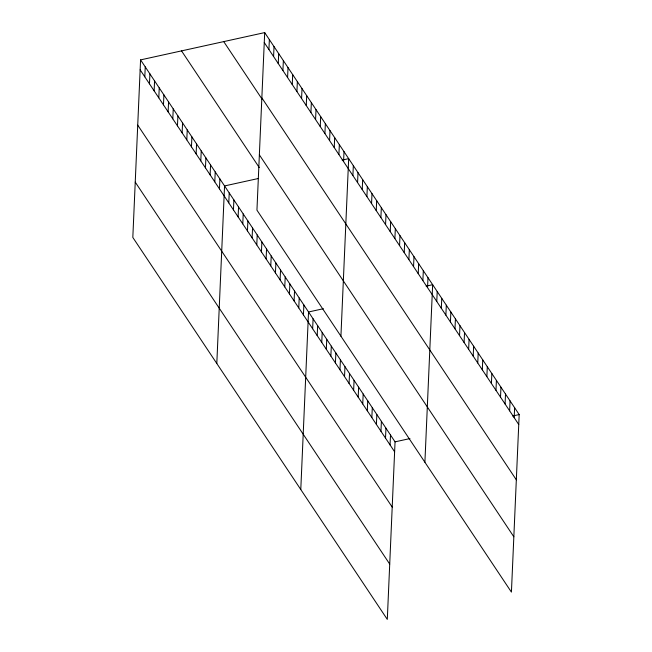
<?xml version="1.0" encoding="UTF-8"?>
<svg xmlns="http://www.w3.org/2000/svg" width="652" height="652" viewBox="0 0 652 652"><rect width="100%" height="100%" fill="white"/><g stroke="black" fill="none" stroke-linecap="round" stroke-linejoin="round"><path stroke-width="0.98" d="M140.579 59.886L132.821 237.434L387.304 619.4L395.055 441.844L140.579 59.886L264.696 32.6L519.179 414.566L511.421 592.114L256.945 210.156L264.696 32.6M144.809 76.83L145.241 66.887M149.471 83.831L149.911 73.888M154.141 90.832L154.573 80.897M158.803 97.841L159.235 87.898M163.473 104.842L163.905 94.899M168.135 111.842L168.566 101.899M172.804 118.843L173.236 108.9M177.466 125.844L177.898 115.909M182.128 132.853L182.568 122.91M186.798 139.854L187.23 129.911M191.46 146.855L191.9 136.912M196.13 153.856L196.562 143.921M200.792 160.865L201.232 150.922M205.461 167.866L205.893 157.923M210.123 174.866L210.555 164.923M214.793 181.867L215.225 171.924M219.455 188.868L219.887 178.933M216.806 363.482L224.557 185.934L258.07 178.566M228.787 202.878L229.219 192.935M233.449 209.879L233.889 199.936M238.119 216.88L238.55 206.937M242.78 223.889L243.22 213.946M247.45 230.889L247.882 220.947M252.112 237.89L252.552 227.947M256.782 244.891L257.214 234.948M268.926 49.544L269.357 39.601M261.444 251.892L261.876 241.957M273.587 56.545L274.027 46.602M266.114 258.901L266.546 248.958M278.257 63.554L278.689 53.611M270.776 265.902L271.208 255.959M282.919 70.555L283.359 60.612M275.446 272.903L275.877 262.96M287.589 77.555L288.021 67.612M280.107 279.904L280.539 269.961M292.251 84.556L292.691 74.613M284.769 286.913L285.209 276.97M296.921 91.557L297.353 81.622M289.439 293.913L289.871 283.97M301.583 98.566L302.015 88.623M294.101 300.914L294.541 290.971M306.253 105.567L306.685 95.624M298.771 307.915L299.203 297.972M310.914 112.568L311.346 102.625M303.433 314.916L303.865 304.981M315.584 119.569L316.016 109.626M300.784 489.53L308.535 311.982L323.425 308.706M320.246 126.57L320.678 116.635M312.65 328.755L313.09 318.812M324.908 133.578L325.348 123.635M317.206 335.593L317.638 325.65M329.578 140.579L330.01 130.636M321.762 342.43L322.194 332.487M334.24 147.58L334.68 137.637M326.318 349.26L326.75 339.317M338.91 154.581L339.342 144.646M330.866 356.098L331.306 346.155M343.571 161.59L344.012 151.647M335.421 362.936L335.861 352.993M340.923 336.204L348.673 158.648L342.153 160.082M339.977 369.765L340.409 359.822M352.903 175.592L353.335 165.649M344.533 376.603L344.965 366.66M357.573 182.593L358.005 172.65M349.089 383.441L349.521 373.498M362.235 189.593L362.667 179.659M353.637 390.271L354.077 380.328M366.905 196.602L367.337 186.659M358.192 397.109L358.624 387.166M362.748 403.947L363.18 394.004M371.567 203.603L371.999 193.66M367.304 410.776L367.736 400.833M376.228 210.604L376.669 200.661M371.852 417.614L372.292 407.671M380.898 217.605L381.33 207.67M376.408 424.452L376.84 414.509M385.56 224.614L386 214.671M380.964 431.282L381.396 421.339M390.23 231.615L390.662 221.672M385.519 438.12L385.951 428.177M394.892 238.616L395.332 228.673M390.067 444.957L390.507 435.014M399.562 245.617L399.994 235.674M404.224 252.617L404.656 242.683M408.894 259.626L409.326 249.683M413.555 266.627L413.987 256.684M418.225 273.628L418.657 263.685M422.887 280.629L423.319 270.686M427.549 287.638L427.989 277.695M424.9 462.252L432.651 284.696L426.139 286.13M436.775 301.468L437.207 291.534M441.322 308.306L441.763 298.363M445.878 315.144L446.31 305.201M450.434 321.974L450.866 312.039M454.99 328.812L455.422 318.869M459.538 335.65L459.978 325.707M464.094 342.479L464.526 332.544M468.649 349.317L469.081 339.374M473.205 356.155L473.637 346.212M477.753 362.985L478.193 353.05M482.309 369.823L482.741 359.88M486.865 376.66L487.297 366.717M491.421 383.49L491.852 373.555M495.976 390.328L496.408 380.385M500.524 397.166L500.964 387.223M505.08 403.995L505.512 394.061M509.636 410.833L510.068 400.89M514.192 417.671L514.624 407.728M395.055 441.844L409.953 438.576M512.659 415.992L519.179 414.566M264.264 42.543L518.739 424.501M261.843 97.857L516.327 479.815M223.734 41.606L262.096 99.177M259.357 154.842L513.841 536.8M181.533 50.88L259.292 167.588M140.139 69.829L394.623 451.787M137.727 125.135L392.211 507.101M135.241 182.128L389.717 564.086"/></g></svg>
